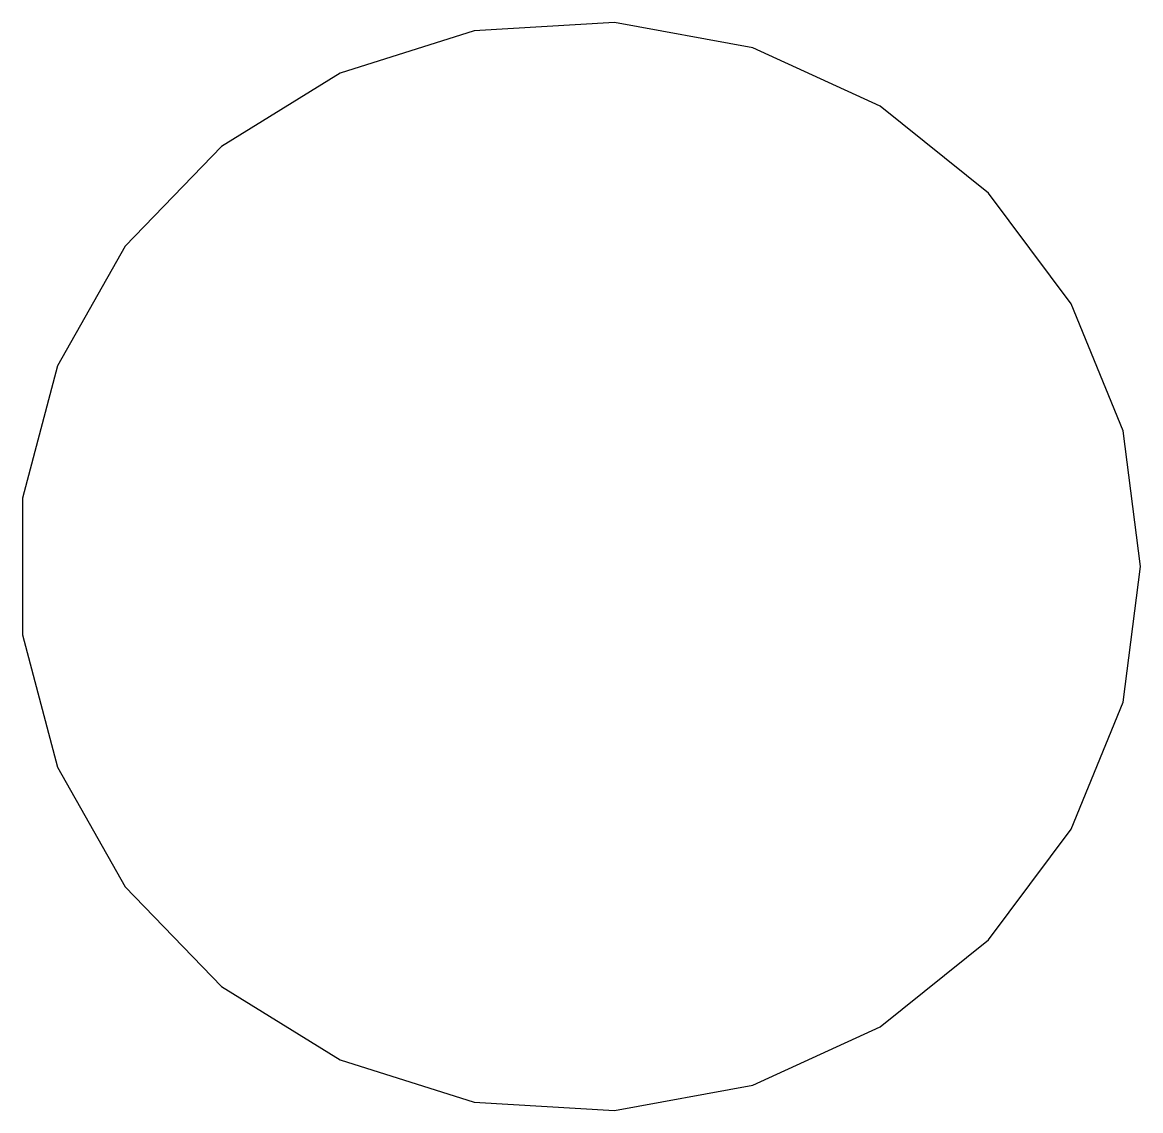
# Model space of a CAD drawing. Extents: x -19.8 to 20, y -19.4 to 19.4.
import ezdxf

# ---------------------------------------------------------------- set-up
doc = ezdxf.new("R2010")
doc.units = 0
doc.layers.get('0').update_dxf_attribs({"linetype": 'continuous'})

msp = doc.modelspace()

# ---------------------------------------------------------------- linework, layer by layer
at = {"color": 7}
msp.add_lwpolyline([(20, 0), (19.372, 4.829), (17.526, 9.354), (14.579, 13.292), (10.717, 16.395), (6.18, 18.467), (1.256, 19.379), (-3.748, 19.073), (-8.516, 17.569), (-12.748, 14.961), (-16.18, 11.413), (-18.596, 7.148), (-19.842, 2.434), (-19.842, -2.434), (-18.596, -7.148), (-16.18, -11.413), (-12.748, -14.961), (-8.516, -17.569), (-3.748, -19.073), (1.256, -19.379), (6.18, -18.467), (10.717, -16.395), (14.579, -13.292), (17.526, -9.354), (19.372, -4.829)], close=True, dxfattribs=at)

doc.saveas('drawing.dxf')
